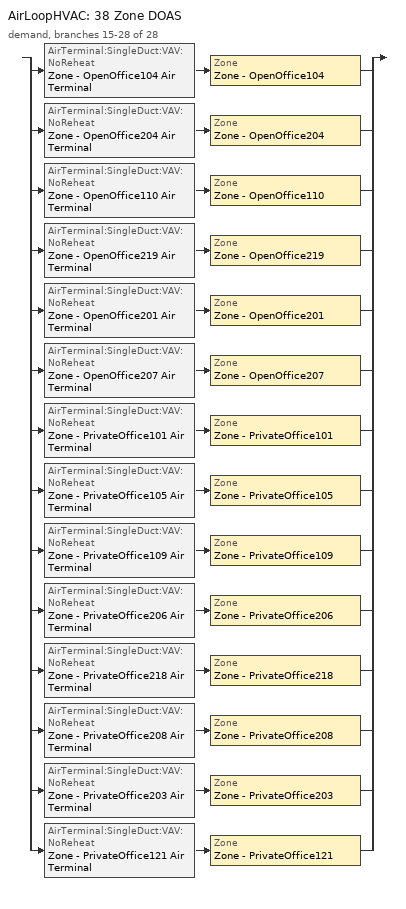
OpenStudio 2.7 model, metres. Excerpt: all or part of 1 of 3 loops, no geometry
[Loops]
AirLoopHVAC '38 Zone DOAS'
 demand, branches 15-28 of 28: split
  | AirTerminal:SingleDuct:VAV:NoReheat 'Zone - OpenOffice104 Air Terminal' > Zone 'Zone - OpenOffice104'
  | AirTerminal:SingleDuct:VAV:NoReheat 'Zone - OpenOffice204 Air Terminal' > Zone 'Zone - OpenOffice204'
  | AirTerminal:SingleDuct:VAV:NoReheat 'Zone - OpenOffice110 Air Terminal' > Zone 'Zone - OpenOffice110'
  | AirTerminal:SingleDuct:VAV:NoReheat 'Zone - OpenOffice219 Air Terminal' > Zone 'Zone - OpenOffice219'
  | AirTerminal:SingleDuct:VAV:NoReheat 'Zone - OpenOffice201 Air Terminal' > Zone 'Zone - OpenOffice201'
  | AirTerminal:SingleDuct:VAV:NoReheat 'Zone - OpenOffice207 Air Terminal' > Zone 'Zone - OpenOffice207'
  | AirTerminal:SingleDuct:VAV:NoReheat 'Zone - PrivateOffice101 Air Terminal' > Zone 'Zone - PrivateOffice101'
  | AirTerminal:SingleDuct:VAV:NoReheat 'Zone - PrivateOffice105 Air Terminal' > Zone 'Zone - PrivateOffice105'
  | AirTerminal:SingleDuct:VAV:NoReheat 'Zone - PrivateOffice109 Air Terminal' > Zone 'Zone - PrivateOffice109'
  | AirTerminal:SingleDuct:VAV:NoReheat 'Zone - PrivateOffice206 Air Terminal' > Zone 'Zone - PrivateOffice206'
  | AirTerminal:SingleDuct:VAV:NoReheat 'Zone - PrivateOffice218 Air Terminal' > Zone 'Zone - PrivateOffice218'
  | AirTerminal:SingleDuct:VAV:NoReheat 'Zone - PrivateOffice208 Air Terminal' > Zone 'Zone - PrivateOffice208'
  | AirTerminal:SingleDuct:VAV:NoReheat 'Zone - PrivateOffice203 Air Terminal' > Zone 'Zone - PrivateOffice203'
  | AirTerminal:SingleDuct:VAV:NoReheat 'Zone - PrivateOffice121 Air Terminal' > Zone 'Zone - PrivateOffice121'
[Sizing:Zone] Zone Cooling Design Supply Air Temperature Input Method=SupplyAirTemperature; Zone Cooling Design Supply Air Temperature {C}=12.7778; Zone Cooling Design Supply Air Temperature Difference {deltaC}=11.11; Zone Heating Design Supply Air Temperature Input Method=SupplyAirTemperature; Zone Heating Design Supply Air Temperature {C}=40; Zone Heating Design Supply Air Temperature Difference {deltaC}=11.11; Zone Cooling Design Supply Air Humidity Ratio {kg-H2O/kg-air}=0.0085; Zone Heating Design Supply Air Humidity Ratio {kg-H2O/kg-air}=0.008; Cooling Design Air Flow Method=DesignDay; Heating Design Air Flow Method=DesignDay; Account for Dedicated Outdoor Air System=Yes; Dedicated Outdoor Air System Control Strategy=NeutralSupplyAir; Dedicated Outdoor Air Low Setpoint Temperature for Design {C}=15.5556; Dedicated Outdoor Air High Setpoint Temperature for Design {C}=21.1111
Zone - OpenOffice104; Zone - OpenOffice110; Zone - OpenOffice201; Zone - OpenOffice204; Zone - OpenOffice207; Zone - OpenOffice219; Zone - PrivateOffice101; Zone - PrivateOffice105; Zone - PrivateOffice109; Zone - PrivateOffice121; Zone - PrivateOffice203; Zone - PrivateOffice206; Zone - PrivateOffice208; Zone - PrivateOffice218
[Zone equipment]
Zone - OpenOffice104: Zone - OpenOffice104 Air Terminal, Zone - OpenOffice104 VRF Terminal Unit
Zone - OpenOffice110: Zone - OpenOffice110 Air Terminal, Zone - OpenOffice110 VRF Terminal Unit
Zone - OpenOffice201: Zone - OpenOffice201 Air Terminal, Zone - OpenOffice201 VRF Terminal Unit
Zone - OpenOffice204: Zone - OpenOffice204 Air Terminal, Zone - OpenOffice204 VRF Terminal Unit
Zone - OpenOffice207: Zone - OpenOffice207 Air Terminal, Zone - OpenOffice207 VRF Terminal Unit
Zone - OpenOffice219: Zone - OpenOffice219 Air Terminal, Zone - OpenOffice219 VRF Terminal Unit
Zone - PrivateOffice101: Zone - PrivateOffice101 Air Terminal, Zone - PrivateOffice101 VRF Terminal Unit
Zone - PrivateOffice105: Zone - PrivateOffice105 Air Terminal, Zone - PrivateOffice105 VRF Terminal Unit
Zone - PrivateOffice109: Zone - PrivateOffice109 Air Terminal, Zone - PrivateOffice109 VRF Terminal Unit
Zone - PrivateOffice121: Zone - PrivateOffice121 Air Terminal, Zone - PrivateOffice121 VRF Terminal Unit
Zone - PrivateOffice203: Zone - PrivateOffice203 Air Terminal, Zone - PrivateOffice203 VRF Terminal Unit
Zone - PrivateOffice206: Zone - PrivateOffice206 Air Terminal, Zone - PrivateOffice206 VRF Terminal Unit
Zone - PrivateOffice208: Zone - PrivateOffice208 Air Terminal, Zone - PrivateOffice208 VRF Terminal Unit
Zone - PrivateOffice218: Zone - PrivateOffice218 Air Terminal, Zone - PrivateOffice218 VRF Terminal Unit
[AirTerminal:SingleDuct:VAV:NoReheat] Availability Schedule=Always On Discrete; Maximum Air Flow Rate {m3/s}=autosize; Zone Minimum Air Flow Input Method=Constant; Constant Minimum Air Flow Fraction=0.1; Control For Outdoor Air=Yes
Zone - OpenOffice104 Air Terminal; Zone - OpenOffice204 Air Terminal; Zone - OpenOffice110 Air Terminal; Zone - OpenOffice219 Air Terminal; Zone - OpenOffice201 Air Terminal; Zone - OpenOffice207 Air Terminal; Zone - PrivateOffice101 Air Terminal; Zone - PrivateOffice105 Air Terminal; Zone - PrivateOffice109 Air Terminal; Zone - PrivateOffice206 Air Terminal; Zone - PrivateOffice218 Air Terminal; Zone - PrivateOffice208 Air Terminal; Zone - PrivateOffice203 Air Terminal; Zone - PrivateOffice121 Air Terminal
[ZoneHVAC:TerminalUnit:VariableRefrigerantFlow] Terminal Unit Availability schedule=Always On Discrete; Supply Air Flow Rate During Cooling Operation {m3/s}=autosize; Supply Air Flow Rate When No Cooling is Needed {m3/s}=autosize; Supply Air Flow Rate During Heating Operation {m3/s}=autosize; Supply Air Flow Rate When No Heating is Needed {m3/s}=autosize; Outdoor Air Flow Rate During Cooling Operation {m3/s}=0; Outdoor Air Flow Rate During Heating Operation {m3/s}=0; Outdoor Air Flow Rate When No Cooling or Heating is Needed {m3/s}=0; Supply Air Fan Operating Mode Schedule=Always Off Discrete; Zone Terminal Unit On Parasitic Electric Energy Use {W}=30; Zone Terminal Unit Off Parasitic Electric Energy Use {W}=20; Rated Total Heating Capacity Sizing Ratio {W/W}=1
Name | Supply Air Fan | Cooling Coil | Heating Coil
Zone - OpenOffice104 VRF Terminal Unit | Zone - OpenOffice104 VRF Unit Cycling Fan | Zone HVAC Terminal Unit Variable Refrigerant Flow 1 Cooling Coil 22 | Zone HVAC Terminal Unit Variable Refrigerant Flow 1 Heating Coil 22
Zone - OpenOffice204 VRF Terminal Unit | Zone - OpenOffice204 VRF Unit Cycling Fan | Zone HVAC Terminal Unit Variable Refrigerant Flow 1 Cooling Coil 23 | Zone HVAC Terminal Unit Variable Refrigerant Flow 1 Heating Coil 23
Zone - OpenOffice110 VRF Terminal Unit | Zone - OpenOffice110 VRF Unit Cycling Fan | Zone HVAC Terminal Unit Variable Refrigerant Flow 1 Cooling Coil 24 | Zone HVAC Terminal Unit Variable Refrigerant Flow 1 Heating Coil 24
Zone - OpenOffice219 VRF Terminal Unit | Zone - OpenOffice219 VRF Unit Cycling Fan | Zone HVAC Terminal Unit Variable Refrigerant Flow 1 Cooling Coil 25 | Zone HVAC Terminal Unit Variable Refrigerant Flow 1 Heating Coil 25
Zone - OpenOffice201 VRF Terminal Unit | Zone - OpenOffice201 VRF Unit Cycling Fan | Zone HVAC Terminal Unit Variable Refrigerant Flow 1 Cooling Coil 26 | Zone HVAC Terminal Unit Variable Refrigerant Flow 1 Heating Coil 26
Zone - OpenOffice207 VRF Terminal Unit | Zone - OpenOffice207 VRF Unit Cycling Fan | Zone HVAC Terminal Unit Variable Refrigerant Flow 1 Cooling Coil 27 | Zone HVAC Terminal Unit Variable Refrigerant Flow 1 Heating Coil 27
Zone - PrivateOffice101 VRF Terminal Unit | Zone - PrivateOffice101 VRF Unit Cycling Fan | Zone HVAC Terminal Unit Variable Refrigerant Flow 1 Cooling Coil 28 | Zone HVAC Terminal Unit Variable Refrigerant Flow 1 Heating Coil 28
Zone - PrivateOffice105 VRF Terminal Unit | Zone - PrivateOffice105 VRF Unit Cycling Fan | Zone HVAC Terminal Unit Variable Refrigerant Flow 1 Cooling Coil 29 | Zone HVAC Terminal Unit Variable Refrigerant Flow 1 Heating Coil 29
Zone - PrivateOffice109 VRF Terminal Unit | Zone - PrivateOffice109 VRF Unit Cycling Fan | Zone HVAC Terminal Unit Variable Refrigerant Flow 1 Cooling Coil 30 | Zone HVAC Terminal Unit Variable Refrigerant Flow 1 Heating Coil 30
Zone - PrivateOffice206 VRF Terminal Unit | Zone - PrivateOffice206 VRF Unit Cycling Fan | Zone HVAC Terminal Unit Variable Refrigerant Flow 1 Cooling Coil 31 | Zone HVAC Terminal Unit Variable Refrigerant Flow 1 Heating Coil 31
Zone - PrivateOffice218 VRF Terminal Unit | Zone - PrivateOffice218 VRF Unit Cycling Fan | Zone HVAC Terminal Unit Variable Refrigerant Flow 1 Cooling Coil 32 | Zone HVAC Terminal Unit Variable Refrigerant Flow 1 Heating Coil 32
Zone - PrivateOffice208 VRF Terminal Unit | Zone - PrivateOffice208 VRF Unit Cycling Fan | Zone HVAC Terminal Unit Variable Refrigerant Flow 1 Cooling Coil 33 | Zone HVAC Terminal Unit Variable Refrigerant Flow 1 Heating Coil 33
Zone - PrivateOffice203 VRF Terminal Unit | Zone - PrivateOffice203 VRF Unit Cycling Fan | Zone HVAC Terminal Unit Variable Refrigerant Flow 1 Cooling Coil 34 | Zone HVAC Terminal Unit Variable Refrigerant Flow 1 Heating Coil 34
Zone - PrivateOffice121 VRF Terminal Unit | Zone - PrivateOffice121 VRF Unit Cycling Fan | Zone HVAC Terminal Unit Variable Refrigerant Flow 1 Cooling Coil 35 | Zone HVAC Terminal Unit Variable Refrigerant Flow 1 Heating Coil 35
[Coil:Cooling:DX:VariableRefrigerantFlow] Availability Schedule=Always On Discrete; Rated Total Cooling Capacity {W}=autosize; Rated Sensible Heat Ratio=autosize; Rated Air Flow Rate {m3/s}=autosize
Name | Cooling Capacity Ratio Modifier Function of Temperature Curve | Cooling Capacity Modifier Curve Function of Flow Fraction
Zone HVAC Terminal Unit Variable Refrigerant Flow 1 Cooling Coil 22 | VRFTUCoolCapFT 22 | VRFACCoolCapFFF 22
Zone HVAC Terminal Unit Variable Refrigerant Flow 1 Cooling Coil 23 | VRFTUCoolCapFT 23 | VRFACCoolCapFFF 23
Zone HVAC Terminal Unit Variable Refrigerant Flow 1 Cooling Coil 24 | VRFTUCoolCapFT 24 | VRFACCoolCapFFF 24
Zone HVAC Terminal Unit Variable Refrigerant Flow 1 Cooling Coil 25 | VRFTUCoolCapFT 25 | VRFACCoolCapFFF 25
Zone HVAC Terminal Unit Variable Refrigerant Flow 1 Cooling Coil 26 | VRFTUCoolCapFT 26 | VRFACCoolCapFFF 26
Zone HVAC Terminal Unit Variable Refrigerant Flow 1 Cooling Coil 27 | VRFTUCoolCapFT 27 | VRFACCoolCapFFF 27
Zone HVAC Terminal Unit Variable Refrigerant Flow 1 Cooling Coil 28 | VRFTUCoolCapFT 28 | VRFACCoolCapFFF 28
Zone HVAC Terminal Unit Variable Refrigerant Flow 1 Cooling Coil 29 | VRFTUCoolCapFT 29 | VRFACCoolCapFFF 29
Zone HVAC Terminal Unit Variable Refrigerant Flow 1 Cooling Coil 30 | VRFTUCoolCapFT 30 | VRFACCoolCapFFF 30
Zone HVAC Terminal Unit Variable Refrigerant Flow 1 Cooling Coil 31 | VRFTUCoolCapFT 31 | VRFACCoolCapFFF 31
Zone HVAC Terminal Unit Variable Refrigerant Flow 1 Cooling Coil 32 | VRFTUCoolCapFT 32 | VRFACCoolCapFFF 32
Zone HVAC Terminal Unit Variable Refrigerant Flow 1 Cooling Coil 33 | VRFTUCoolCapFT 33 | VRFACCoolCapFFF 33
Zone HVAC Terminal Unit Variable Refrigerant Flow 1 Cooling Coil 34 | VRFTUCoolCapFT 34 | VRFACCoolCapFFF 34
Zone HVAC Terminal Unit Variable Refrigerant Flow 1 Cooling Coil 35 | VRFTUCoolCapFT 35 | VRFACCoolCapFFF 35
[Coil:Heating:DX:VariableRefrigerantFlow] Availability Schedule=Always On Discrete; Rated Total Heating Capacity {W}=autosize; Rated Air Flow Rate {m3/s}=autosize
Name | Heating Capacity Ratio Modifier Function of Temperature Curve | Heating Capacity Modifier Function of Flow Fraction Curve
Zone HVAC Terminal Unit Variable Refrigerant Flow 1 Heating Coil 22 | Coil Heating DX Variable Refrigerant Flow 1 VRFTUHeatCAPFT 22 | Coil Heating DX Variable Refrigerant Flow 1 VRFACCoolCapFFF 22
Zone HVAC Terminal Unit Variable Refrigerant Flow 1 Heating Coil 23 | Coil Heating DX Variable Refrigerant Flow 1 VRFTUHeatCAPFT 23 | Coil Heating DX Variable Refrigerant Flow 1 VRFACCoolCapFFF 23
Zone HVAC Terminal Unit Variable Refrigerant Flow 1 Heating Coil 24 | Coil Heating DX Variable Refrigerant Flow 1 VRFTUHeatCAPFT 24 | Coil Heating DX Variable Refrigerant Flow 1 VRFACCoolCapFFF 24
Zone HVAC Terminal Unit Variable Refrigerant Flow 1 Heating Coil 25 | Coil Heating DX Variable Refrigerant Flow 1 VRFTUHeatCAPFT 25 | Coil Heating DX Variable Refrigerant Flow 1 VRFACCoolCapFFF 25
Zone HVAC Terminal Unit Variable Refrigerant Flow 1 Heating Coil 26 | Coil Heating DX Variable Refrigerant Flow 1 VRFTUHeatCAPFT 26 | Coil Heating DX Variable Refrigerant Flow 1 VRFACCoolCapFFF 26
Zone HVAC Terminal Unit Variable Refrigerant Flow 1 Heating Coil 27 | Coil Heating DX Variable Refrigerant Flow 1 VRFTUHeatCAPFT 27 | Coil Heating DX Variable Refrigerant Flow 1 VRFACCoolCapFFF 27
Zone HVAC Terminal Unit Variable Refrigerant Flow 1 Heating Coil 28 | Coil Heating DX Variable Refrigerant Flow 1 VRFTUHeatCAPFT 28 | Coil Heating DX Variable Refrigerant Flow 1 VRFACCoolCapFFF 28
Zone HVAC Terminal Unit Variable Refrigerant Flow 1 Heating Coil 29 | Coil Heating DX Variable Refrigerant Flow 1 VRFTUHeatCAPFT 29 | Coil Heating DX Variable Refrigerant Flow 1 VRFACCoolCapFFF 29
Zone HVAC Terminal Unit Variable Refrigerant Flow 1 Heating Coil 30 | Coil Heating DX Variable Refrigerant Flow 1 VRFTUHeatCAPFT 30 | Coil Heating DX Variable Refrigerant Flow 1 VRFACCoolCapFFF 30
Zone HVAC Terminal Unit Variable Refrigerant Flow 1 Heating Coil 31 | Coil Heating DX Variable Refrigerant Flow 1 VRFTUHeatCAPFT 31 | Coil Heating DX Variable Refrigerant Flow 1 VRFACCoolCapFFF 31
Zone HVAC Terminal Unit Variable Refrigerant Flow 1 Heating Coil 32 | Coil Heating DX Variable Refrigerant Flow 1 VRFTUHeatCAPFT 32 | Coil Heating DX Variable Refrigerant Flow 1 VRFACCoolCapFFF 32
Zone HVAC Terminal Unit Variable Refrigerant Flow 1 Heating Coil 33 | Coil Heating DX Variable Refrigerant Flow 1 VRFTUHeatCAPFT 33 | Coil Heating DX Variable Refrigerant Flow 1 VRFACCoolCapFFF 33
Zone HVAC Terminal Unit Variable Refrigerant Flow 1 Heating Coil 34 | Coil Heating DX Variable Refrigerant Flow 1 VRFTUHeatCAPFT 34 | Coil Heating DX Variable Refrigerant Flow 1 VRFACCoolCapFFF 34
Zone HVAC Terminal Unit Variable Refrigerant Flow 1 Heating Coil 35 | Coil Heating DX Variable Refrigerant Flow 1 VRFTUHeatCAPFT 35 | Coil Heating DX Variable Refrigerant Flow 1 VRFACCoolCapFFF 35
[Fan:OnOff] Availability Schedule=Always On Discrete; Maximum Flow Rate {m3/s}=autosize; Motor In Airstream Fraction=1
Name | Fan Total Efficiency | Pressure Rise {Pa} | Motor Efficiency | Fan Power Ratio Function of Speed Ratio Curve | Fan Efficiency Ratio Function of Speed Ratio Curve
Zone - OpenOffice104 VRF Unit Cycling Fan | 0.55575 | 447.476 | 0.855 | Fan On Off Power Curve 22 | Fan On Off Efficiency Curve 22
Zone - OpenOffice204 VRF Unit Cycling Fan | 0.55575 | 447.476 | 0.855 | Fan On Off Power Curve 23 | Fan On Off Efficiency Curve 23
Zone - OpenOffice110 VRF Unit Cycling Fan | 0.55575 | 447.476 | 0.855 | Fan On Off Power Curve 24 | Fan On Off Efficiency Curve 24
Zone - OpenOffice219 VRF Unit Cycling Fan | 0.55575 | 447.476 | 0.855 | Fan On Off Power Curve 25 | Fan On Off Efficiency Curve 25
Zone - OpenOffice201 VRF Unit Cycling Fan | 0.55575 | 447.476 | 0.855 | Fan On Off Power Curve 26 | Fan On Off Efficiency Curve 26
Zone - OpenOffice207 VRF Unit Cycling Fan | 0.55575 | 447.476 | 0.855 | Fan On Off Power Curve 27 | Fan On Off Efficiency Curve 27
Zone - PrivateOffice101 VRF Unit Cycling Fan | 0.55575 | 447.476 | 0.855 | Fan On Off Power Curve 28 | Fan On Off Efficiency Curve 28
Zone - PrivateOffice105 VRF Unit Cycling Fan | 0.55575 | 447.476 | 0.855 | Fan On Off Power Curve 29 | Fan On Off Efficiency Curve 29
Zone - PrivateOffice109 VRF Unit Cycling Fan | 0.455 | 366.354 | 0.7 | Fan On Off Power Curve 30 | Fan On Off Efficiency Curve 30
Zone - PrivateOffice206 VRF Unit Cycling Fan | 0.55575 | 447.476 | 0.855 | Fan On Off Power Curve 31 | Fan On Off Efficiency Curve 31
Zone - PrivateOffice218 VRF Unit Cycling Fan | 0.55575 | 447.476 | 0.855 | Fan On Off Power Curve 32 | Fan On Off Efficiency Curve 32
Zone - PrivateOffice208 VRF Unit Cycling Fan | 0.55575 | 447.476 | 0.855 | Fan On Off Power Curve 33 | Fan On Off Efficiency Curve 33
Zone - PrivateOffice203 VRF Unit Cycling Fan | 0.55575 | 447.476 | 0.855 | Fan On Off Power Curve 34 | Fan On Off Efficiency Curve 34
Zone - PrivateOffice121 VRF Unit Cycling Fan | 0.455 | 366.354 | 0.7 | Fan On Off Power Curve 35 | Fan On Off Efficiency Curve 35
[Schedule:Constant]
Name | Value
Always On Discrete | 1
Always Off Discrete | 0
[Curve:Cubic] Coefficient1 Constant=1; Coefficient2 x=0; Coefficient3 x**2=0; Coefficient4 x**3=0; Minimum Value of x=0; Maximum Value of x=1
Fan On Off Efficiency Curve 22; Fan On Off Efficiency Curve 23; Fan On Off Efficiency Curve 24; Fan On Off Efficiency Curve 25; Fan On Off Efficiency Curve 26; Fan On Off Efficiency Curve 27; Fan On Off Efficiency Curve 28; Fan On Off Efficiency Curve 29; Fan On Off Efficiency Curve 30; Fan On Off Efficiency Curve 31; Fan On Off Efficiency Curve 32; Fan On Off Efficiency Curve 33; Fan On Off Efficiency Curve 34; Fan On Off Efficiency Curve 35
[Curve:Quadratic] Coefficient1 Constant=0.8; Coefficient2 x=0.2; Coefficient3 x**2=0; Minimum Value of x=0.5; Maximum Value of x=1.5
VRFACCoolCapFFF 22; Coil Heating DX Variable Refrigerant Flow 1 VRFACCoolCapFFF 22; VRFACCoolCapFFF 23; Coil Heating DX Variable Refrigerant Flow 1 VRFACCoolCapFFF 23; VRFACCoolCapFFF 24; Coil Heating DX Variable Refrigerant Flow 1 VRFACCoolCapFFF 24; VRFACCoolCapFFF 25; Coil Heating DX Variable Refrigerant Flow 1 VRFACCoolCapFFF 25; VRFACCoolCapFFF 26; Coil Heating DX Variable Refrigerant Flow 1 VRFACCoolCapFFF 26; VRFACCoolCapFFF 27; Coil Heating DX Variable Refrigerant Flow 1 VRFACCoolCapFFF 27; VRFACCoolCapFFF 28; Coil Heating DX Variable Refrigerant Flow 1 VRFACCoolCapFFF 28; VRFACCoolCapFFF 29; Coil Heating DX Variable Refrigerant Flow 1 VRFACCoolCapFFF 29; VRFACCoolCapFFF 30; Coil Heating DX Variable Refrigerant Flow 1 VRFACCoolCapFFF 30; VRFACCoolCapFFF 31; Coil Heating DX Variable Refrigerant Flow 1 VRFACCoolCapFFF 31; VRFACCoolCapFFF 32; Coil Heating DX Variable Refrigerant Flow 1 VRFACCoolCapFFF 32; VRFACCoolCapFFF 33; Coil Heating DX Variable Refrigerant Flow 1 VRFACCoolCapFFF 33; VRFACCoolCapFFF 34; Coil Heating DX Variable Refrigerant Flow 1 VRFACCoolCapFFF 34; VRFACCoolCapFFF 35; Coil Heating DX Variable Refrigerant Flow 1 VRFACCoolCapFFF 35
[Curve:Biquadratic]
Name | Coefficient1 Constant | Coefficient2 x | Coefficient3 x**2 | Coefficient4 y | Coefficient5 y**2 | Coefficient6 x*y | Minimum Value of x | Maximum Value of x | Minimum Value of y | Maximum Value of y | Minimum Curve Output | Maximum Curve Output
VRFTUCoolCapFT 22; VRFTUCoolCapFT 23; VRFTUCoolCapFT 24; VRFTUCoolCapFT 25; VRFTUCoolCapFT 26; VRFTUCoolCapFT 27; VRFTUCoolCapFT 28; VRFTUCoolCapFT 29; VRFTUCoolCapFT 30; VRFTUCoolCapFT 31; VRFTUCoolCapFT 32; VRFTUCoolCapFT 33; VRFTUCoolCapFT 34; VRFTUCoolCapFT 35 | 0.0585884 | 0.0587397 | -0.000210275 | 0.010937 | -0.000121955 | -0.000524662 | 15 | 23.89 | 20 | 43.33 | 0.8083 | 1.2583
Coil Heating DX Variable Refrigerant Flow 1 VRFTUHeatCAPFT 22; Coil Heating DX Variable Refrigerant Flow 1 VRFTUHeatCAPFT 23; Coil Heating DX Variable Refrigerant Flow 1 VRFTUHeatCAPFT 24; Coil Heating DX Variable Refrigerant Flow 1 VRFTUHeatCAPFT 25; Coil Heating DX Variable Refrigerant Flow 1 VRFTUHeatCAPFT 26; Coil Heating DX Variable Refrigerant Flow 1 VRFTUHeatCAPFT 27; Coil Heating DX Variable Refrigerant Flow 1 VRFTUHeatCAPFT 28; Coil Heating DX Variable Refrigerant Flow 1 VRFTUHeatCAPFT 29; Coil Heating DX Variable Refrigerant Flow 1 VRFTUHeatCAPFT 30; Coil Heating DX Variable Refrigerant Flow 1 VRFTUHeatCAPFT 31; Coil Heating DX Variable Refrigerant Flow 1 VRFTUHeatCAPFT 32; Coil Heating DX Variable Refrigerant Flow 1 VRFTUHeatCAPFT 33; Coil Heating DX Variable Refrigerant Flow 1 VRFTUHeatCAPFT 34; Coil Heating DX Variable Refrigerant Flow 1 VRFTUHeatCAPFT 35 | 0.375444 | 0.0668191 | -0.00194171 | 0.0442618 | -0.000400958 | -0.00148198 | 21.11 | 27.22 | -15 | 18.33 | 0.6074 | 1
[Curve:Exponent] Coefficient1 Constant=1; Coefficient2 Constant=0; Coefficient3 Constant=0; Minimum Value of x=0; Maximum Value of x=1
Fan On Off Power Curve 22; Fan On Off Power Curve 23; Fan On Off Power Curve 24; Fan On Off Power Curve 25; Fan On Off Power Curve 26; Fan On Off Power Curve 27; Fan On Off Power Curve 28; Fan On Off Power Curve 29; Fan On Off Power Curve 30; Fan On Off Power Curve 31; Fan On Off Power Curve 32; Fan On Off Power Curve 33; Fan On Off Power Curve 34; Fan On Off Power Curve 35
